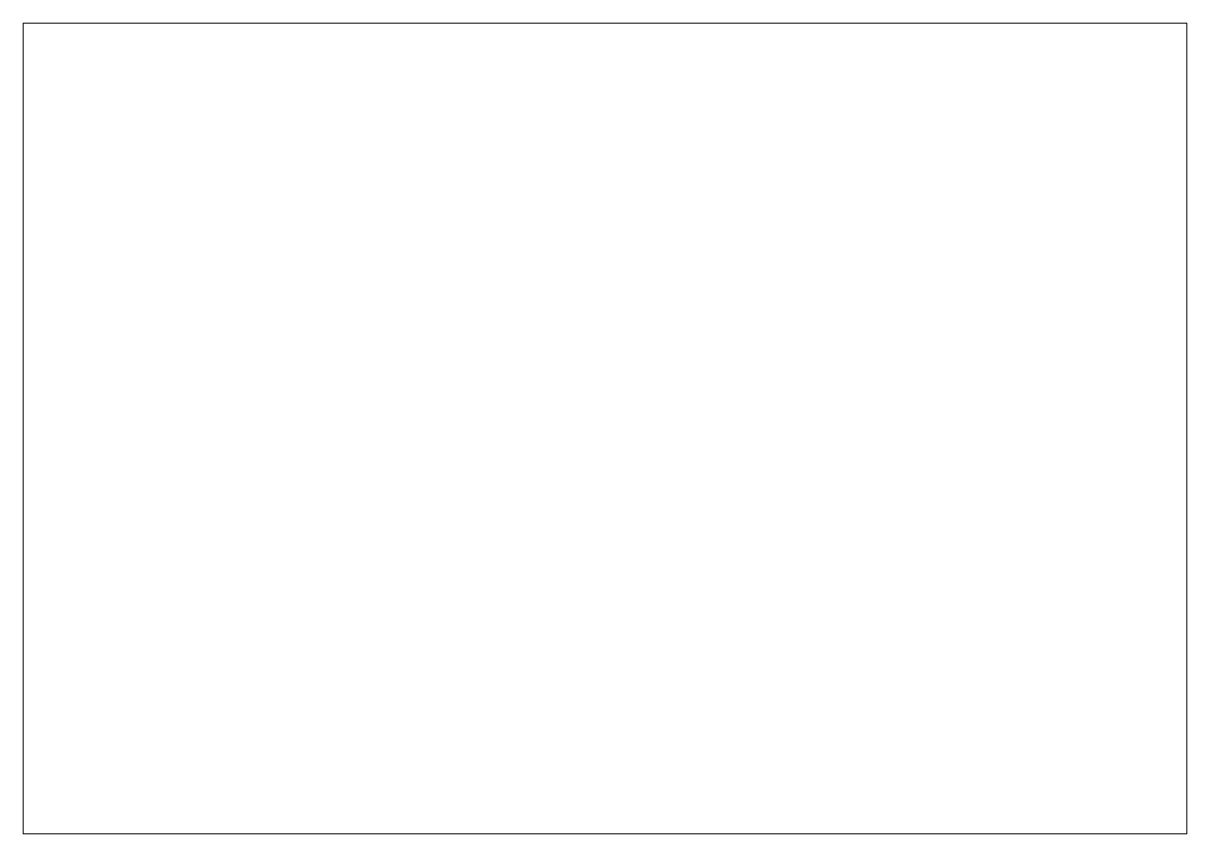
# Paper-space layout 'Layout1' of a CAD drawing. Header units: millimetres. Extents: x 29 to 258, y 20 to 180.
# The model-space entities are those that its viewports show. They can reach past a viewport. Long polylines and large blocks are cut down to what shows.
import ezdxf

# ---------------------------------------------------------------- set-up
doc = ezdxf.new("R2010")
doc.units = ezdxf.units.MM
doc.header["$LTSCALE"] = 100
doc.layers.add('REV-15_ULK', color=52, linetype='Continuous', lineweight=25)
doc.layers.add('TARAMA SOLID_ULK', color=251, linetype='Continuous')

msp = doc.modelspace()

# ---------------------------------------------------------------- hatches: boundary and pattern name
at = {"layer": 'TARAMA SOLID_ULK'}
h = msp.add_hatch(color=256, dxfattribs=at)
h.dxf.hatch_style = 1
h.paths.add_polyline_path([(-10415.04, 43288.24), (-10495.04, 43288.24)])

psp = doc.layouts.get("Layout1")

# ---------------------------------------------------------------- viewports
at = {"layer": 'REV-15_ULK', "view_target_point": (-7359.68, 42643.25)}
psp.add_viewport(center=(143.44, 99.96), size=(229.5, 159.9353), view_center_point=(15083.81, -17927.31), view_height=37571.5325, dxfattribs=at)

doc.saveas('drawing.dxf')
